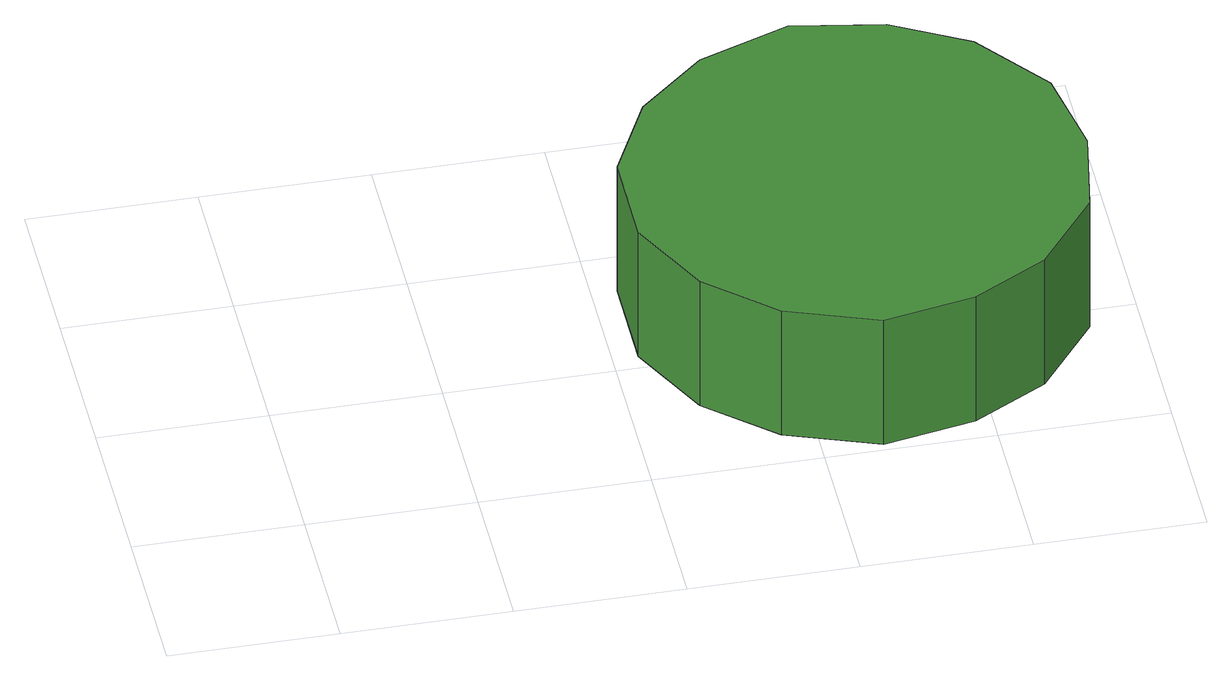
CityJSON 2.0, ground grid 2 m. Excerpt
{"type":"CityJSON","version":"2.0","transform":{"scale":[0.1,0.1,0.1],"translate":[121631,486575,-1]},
"CityObjects":{
"tree1":{"type":"SolitaryVegetationObject","attributes":{"function":"something"},"geometry":[{"type":"MultiSurface","lod":"1","boundaries":[[[0,1,2,3,4,5,6,7,8,9,10,11,12,13,14]],[[15,16,17,18,19,20,21,22,23,24,25,26,27,28,29]],[[0,29,28,1]],[[1,28,27,2]],[[2,27,26,3]],[[3,26,25,4]],[[4,25,24,5]],[[5,24,23,6]],[[6,23,22,7]],[[7,22,21,8]],[[8,21,20,9]],[[9,20,19,10]],[[10,19,18,11]],[[11,18,17,12]],[[12,17,16,13]],[[13,16,15,14]],[[14,15,29,0]]]}]},
"tree2":{"type":"SolitaryVegetationObject","attributes":{"function":"something"}}
},
"vertices":[
[96,28,26],[94,39,26],[87,48,26],[78,53,26],[67,55,26],[56,51,26],[48,44,26],[43,34,26],[43,22,26],[48,12,26],[56,5,26],[67,1,26],[78,3,26],[87,8,26],[94,17,26],[94,17,8],[87,8,8],[78,3,8],[67,1,8],[56,5,8],[48,12,8],[43,22,8],[43,34,8],[48,44,8],[56,51,8],[67,55,8],[78,53,8],[87,48,8],[94,39,8],[96,28,8]
]}
